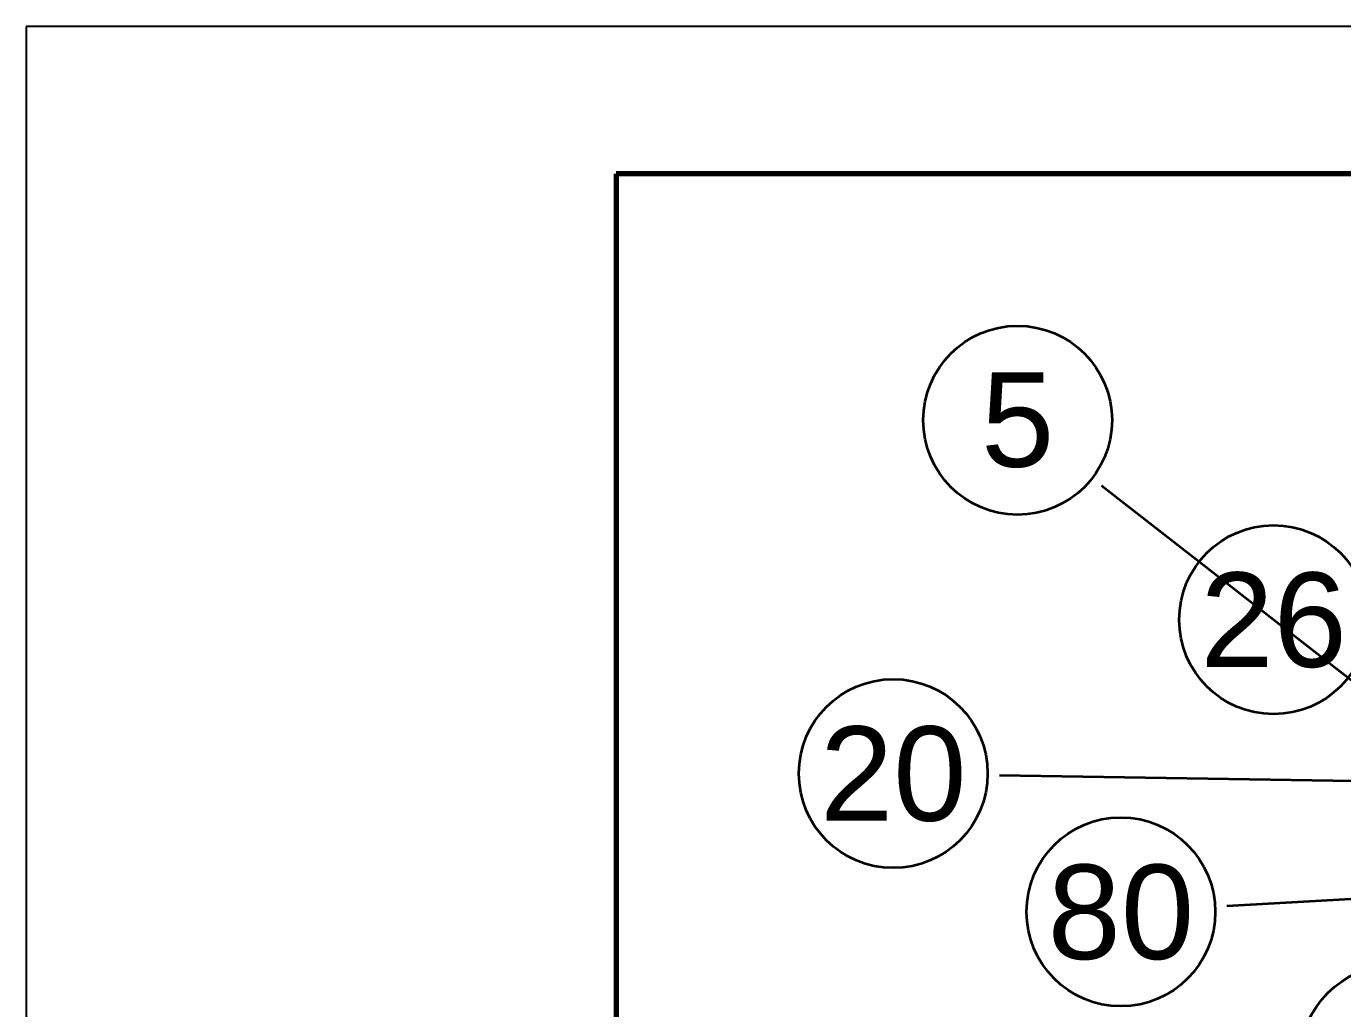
# Model space of a CAD drawing. Header units: millimetres. Extents: x 0 to 594, y 0 to 420.
# Drawn here: x 0 to 44.63, y 386.71 to 420 of the extents above; entities that cross this region are included whole.
import ezdxf
from ezdxf.enums import TextEntityAlignment as Align

# ---------------------------------------------------------------- set-up
doc = ezdxf.new("R2010")
doc.units = ezdxf.units.MM
doc.styles.add('GOST', font='Arial')

msp = doc.modelspace()

# ---------------------------------------------------------------- linework, layer by layer
at = {"color": 7, "lineweight": 35}
for p, q in [((36.449, 404.439), (49.39, 394.364)), ((32.992, 394.622), (49.39, 394.364)), ((40.705, 390.197), (46.096, 390.5))]:
    msp.add_line(p, q, dxfattribs=at)
at = {"color": 7, "lineweight": 25}
msp.add_lwpolyline([(0, 0), (594, 0), (594, 420), (0, 420)], close=True, dxfattribs=at)
at = {"color": 7, "lineweight": 70}
msp.add_lwpolyline([(20, 5), (589, 5), (589, 415), (20, 415)], close=True, dxfattribs=at)
at = {"color": 7, "lineweight": 35}
for centre in [(33.609, 406.651), (42.288, 399.893), (29.392, 394.679), (37.11, 389.994), (46.39, 384.984)]:
    msp.add_circle(centre, 3.2, dxfattribs=at)

# ---------------------------------------------------------------- texts
at = {"color": 7, "style": 'GOST'}
for s, p in [('5', (33.609, 406.651)), ('26', (42.288, 399.893)), ('20', (29.392, 394.679)), ('80', (37.11, 389.994))]:
    msp.add_text(s, height=3.2, dxfattribs=at).set_placement(p, align=Align.MIDDLE)

doc.saveas('drawing.dxf')
